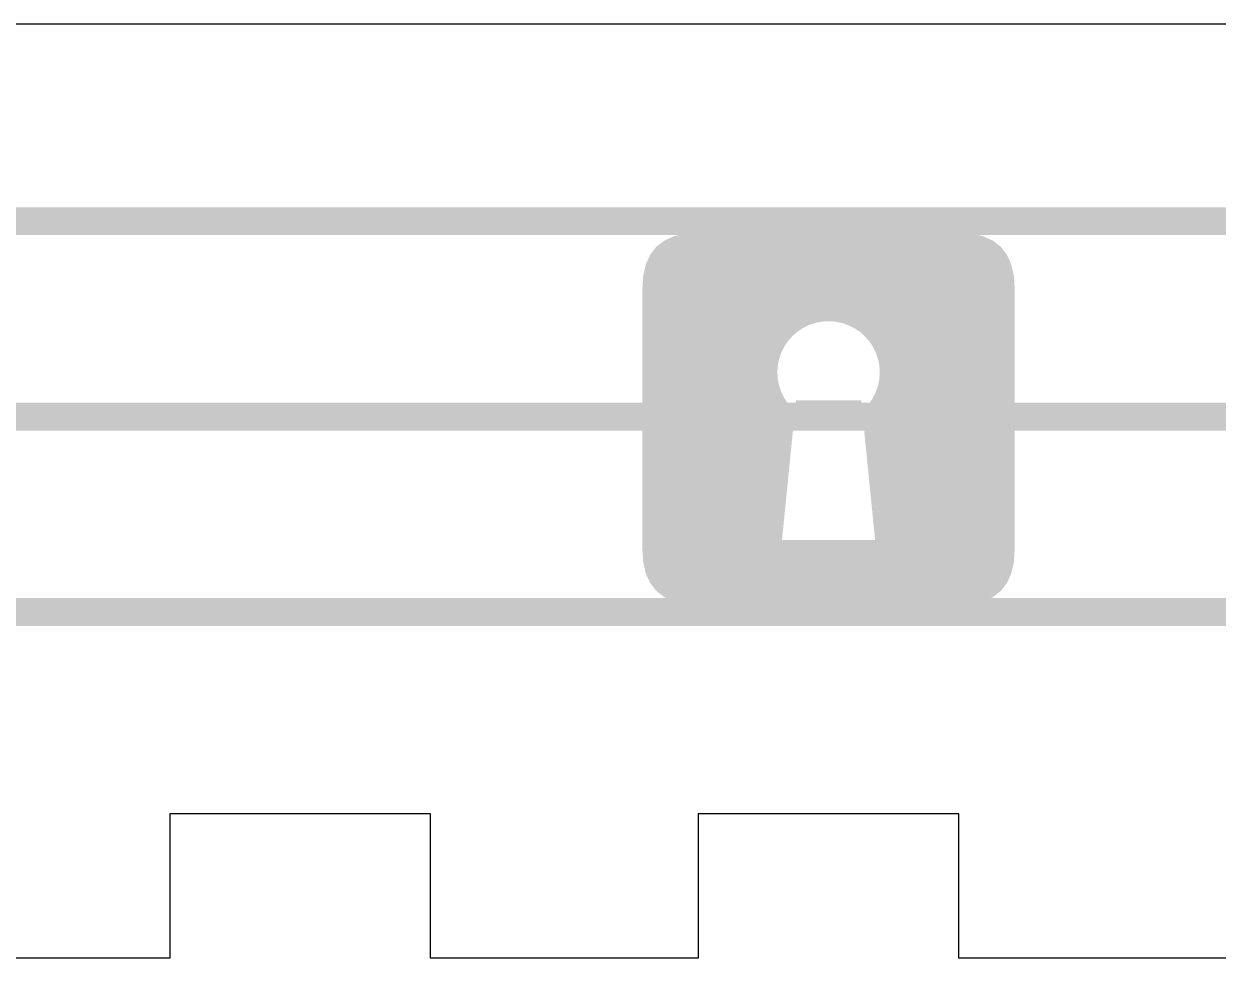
# Model space of a CAD drawing. Header units: millimetres. Extents: x 6 to 594, y 82 to 394.
# Drawn here: x 520.71 to 546.37, y 159.76 to 179.84 of the extents above; entities that cross this region are included whole.
import ezdxf

# ---------------------------------------------------------------- set-up
doc = ezdxf.new("R2010")
doc.units = ezdxf.units.MM
doc.layers.add('CUT', color=1, linetype='Continuous')
doc.layers.add('RASTER', color=7, linetype='Continuous')

msp = doc.modelspace()

# ---------------------------------------------------------------- hatches: boundary and pattern name
at = {"layer": 'RASTER'}
for points in [[(502.1, 175.9), (573.9, 175.9), (573.9, 175.3), (502.1, 175.3)], [(502.1, 171.7), (573.9, 171.7), (573.9, 171.1), (502.1, 171.1)], [(502.1, 167.5), (573.9, 167.5), (573.9, 166.9), (502.1, 166.9)]]:
    msp.add_hatch(color=7, dxfattribs=at).paths.add_polyline_path(points)
h = msp.add_hatch(color=7, dxfattribs=at)
h.paths.add_polyline_path([(534, 174.15), (534.019, 174.431), (534.075, 174.675), (534.169, 174.881), (534.3, 175.05), (534.469, 175.181), (534.675, 175.275), (534.919, 175.331), (535.2, 175.35), (540.8, 175.35), (541.081, 175.331), (541.325, 175.275), (541.531, 175.181), (541.7, 175.05), (541.831, 174.881), (541.925, 174.675), (541.981, 174.431), (542, 174.15), (542, 168.55), (541.981, 168.269), (541.925, 168.025), (541.831, 167.819), (541.7, 167.65), (541.531, 167.519), (541.325, 167.425), (541.081, 167.369), (540.8, 167.35), (535.2, 167.35), (534.919, 167.369), (534.675, 167.425), (534.469, 167.519), (534.3, 167.65), (534.169, 167.819), (534.075, 168.025), (534.019, 168.269), (534, 168.55)])
h.paths.add_polyline_path([(539.1, 172.35), (539.091, 172.206), (539.063, 172.065), (539.016, 171.929), (538.953, 171.8), (538.873, 171.68), (538.778, 171.572), (538.67, 171.477), (538.55, 171.397), (538.421, 171.334), (538.285, 171.287), (538.144, 171.259), (538, 171.25), (537.856, 171.259), (537.715, 171.287), (537.579, 171.334), (537.45, 171.397), (537.33, 171.477), (537.222, 171.572), (537.127, 171.68), (537.047, 171.8), (536.984, 171.929), (536.937, 172.065), (536.909, 172.206), (536.9, 172.35), (536.909, 172.494), (536.937, 172.635), (536.984, 172.771), (537.047, 172.9), (537.127, 173.02), (537.222, 173.128), (537.33, 173.223), (537.45, 173.303), (537.579, 173.366), (537.715, 173.413), (537.856, 173.441), (538, 173.45), (538.144, 173.441), (538.285, 173.413), (538.421, 173.366), (538.55, 173.303), (538.67, 173.223), (538.778, 173.128), (538.873, 173.02), (538.953, 172.9), (539.016, 172.771), (539.063, 172.635), (539.091, 172.494)])
h.paths.add_polyline_path([(537.3, 171.75), (537, 168.75), (539, 168.75), (538.7, 171.75), (537.3, 171.75)])

# ---------------------------------------------------------------- linework, layer by layer
at = {"layer": 'CUT'}
msp.add_lwpolyline([(546.555, 159.76), (540.798, 159.76), (540.798, 162.86), (535.202, 162.86), (535.202, 159.76), (529.445, 159.76), (529.445, 162.86), (523.848, 162.86), (523.848, 159.76), (518.091, 159.76), (518.091, 162.86), (512.494, 162.86), (512.494, 159.76), (506.737, 159.76), (506.737, 162.86), (501.1, 162.86), (497.96, 162.86), (497.96, 168.573), (501.06, 168.573), (501.06, 174.127), (497.96, 174.127), (497.96, 179.84), (501.1, 179.84), (574.9, 179.84)], dxfattribs=at)

doc.saveas('drawing.dxf')
